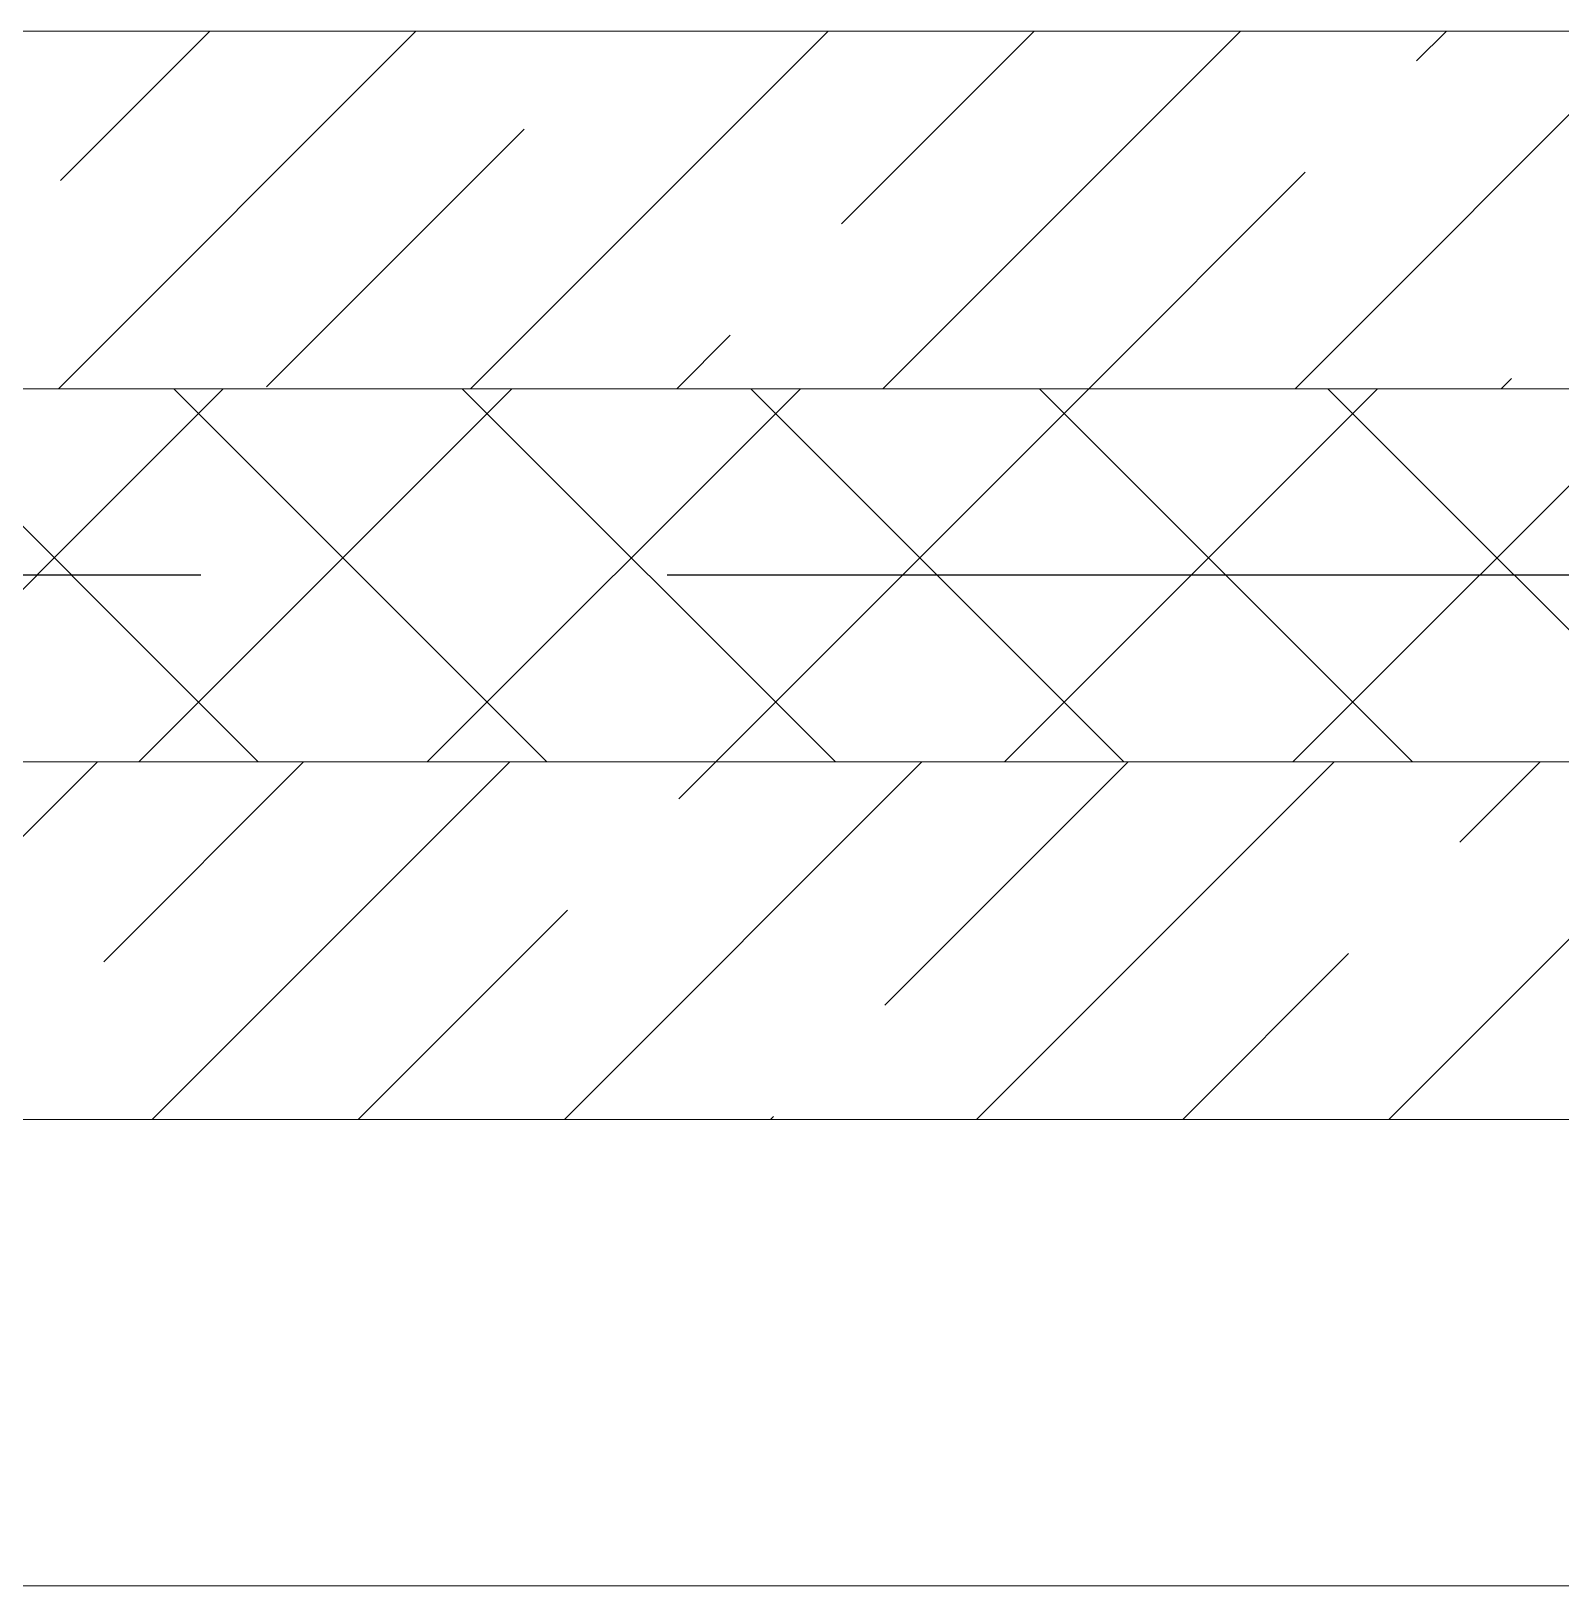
# Model space of a CAD drawing. Header units: inches. Extents: x -21163 to 11874, y -14995 to 6550.
# Drawn here: x -1960 to -1467.9, y -7989 to -7489 of the extents above; entities that cross this region are included whole.
import ezdxf

# ---------------------------------------------------------------- set-up
doc = ezdxf.new("R2010")
doc.units = ezdxf.units.IN
doc.header["$MEASUREMENT"] = 0
doc.linetypes.add('CONTI', pattern=[0])
doc.linetypes.add('GOST2.303 5', pattern=[24, 20, -1.5, 1, -1.5])
doc.layers.add('axis_dim', color=8, linetype='CONTI')
doc.layers.add('stair1', color=8, linetype='Continuous', lineweight=15)
doc.layers.add('Wall2', color=8, linetype='Continuous', lineweight=5)

msp = doc.modelspace()

# ---------------------------------------------------------------- linework, layer by layer
at = {"layer": 'axis_dim', "linetype": 'GOST2.303 5', "lineweight": 25, "ltscale": 100}
msp.add_lwpolyline([(244.61, -7664), (-18161.56, -7664)], dxfattribs=at)
at = {"layer": 'stair1', "ltscale": 75}
msp.add_lwpolyline([(-13825.59, -7839), (-13825.59, -7989), (2924.88, -7989), (2924.88, -7839)], dxfattribs=at)
at = {"layer": 'Wall2', "ltscale": 100}
for points in [[(-1025.57, -7489), (-5645.55, -7489)], [(-1951.19, -7604), (-1836.19, -7489)], [(-1950.54, -7537.06), (-1902.48, -7489)], [(-1818.61, -7604), (-1703.61, -7489)], [(-1699.3, -7550.99), (-1637.31, -7489)], [(-1686.02, -7604), (-1571.02, -7489)], [(-1553.44, -7604), (-1438.44, -7489)], [(-1514.35, -7498.61), (-1504.73, -7489)], [(-1884.25, -7603.36), (-1801.39, -7520.49)], [(-1619.73, -7604), (-1550.14, -7534.41)], [(-1752.31, -7604), (-1735.1, -7586.78)], [(-1025.57, -7604), (-5645.55, -7604)], [(-5645.55, -7604), (-1025.57, -7604)], [(-2018.15, -7724), (-1898.15, -7604)], [(-1886.91, -7724), (-2006.91, -7604)], [(-1925.35, -7724), (-1805.35, -7604)], [(-1794.1, -7724), (-1914.1, -7604)], [(-1832.54, -7724), (-1712.54, -7604)], [(-1701.29, -7724), (-1821.29, -7604)], [(-1739.73, -7724), (-1619.73, -7604)], [(-1608.48, -7724), (-1728.48, -7604)], [(-1646.92, -7724), (-1526.92, -7604)], [(-1515.68, -7724), (-1635.68, -7604)], [(-1554.12, -7724), (-1434.12, -7604)], [(-1422.87, -7724), (-1542.87, -7604)], [(-1487.15, -7604), (-1483.85, -7600.7)], [(-1025.57, -7724), (-5645.55, -7724)], [(-5645.55, -7724), (-1025.57, -7724)], [(-2053.61, -7839), (-1938.61, -7724)], [(-1936.62, -7788.31), (-1872.31, -7724)], [(-1921.02, -7839), (-1806.02, -7724)], [(-1788.44, -7839), (-1673.44, -7724)], [(-1751.67, -7735.94), (-1739.73, -7724)], [(-1685.38, -7802.23), (-1607.15, -7724)], [(-1655.86, -7839), (-1540.86, -7724)], [(-1523.28, -7839), (-1408.28, -7724)], [(-1500.42, -7749.86), (-1474.57, -7724)], [(-1854.73, -7839), (-1787.47, -7771.73)], [(-1589.57, -7839), (-1536.22, -7785.66)], [(-5645.55, -7839), (-1025.57, -7839)], [(-1722.15, -7839), (-1721.17, -7838.03)]]:
    msp.add_lwpolyline(points, dxfattribs=at)

doc.saveas('drawing.dxf')
